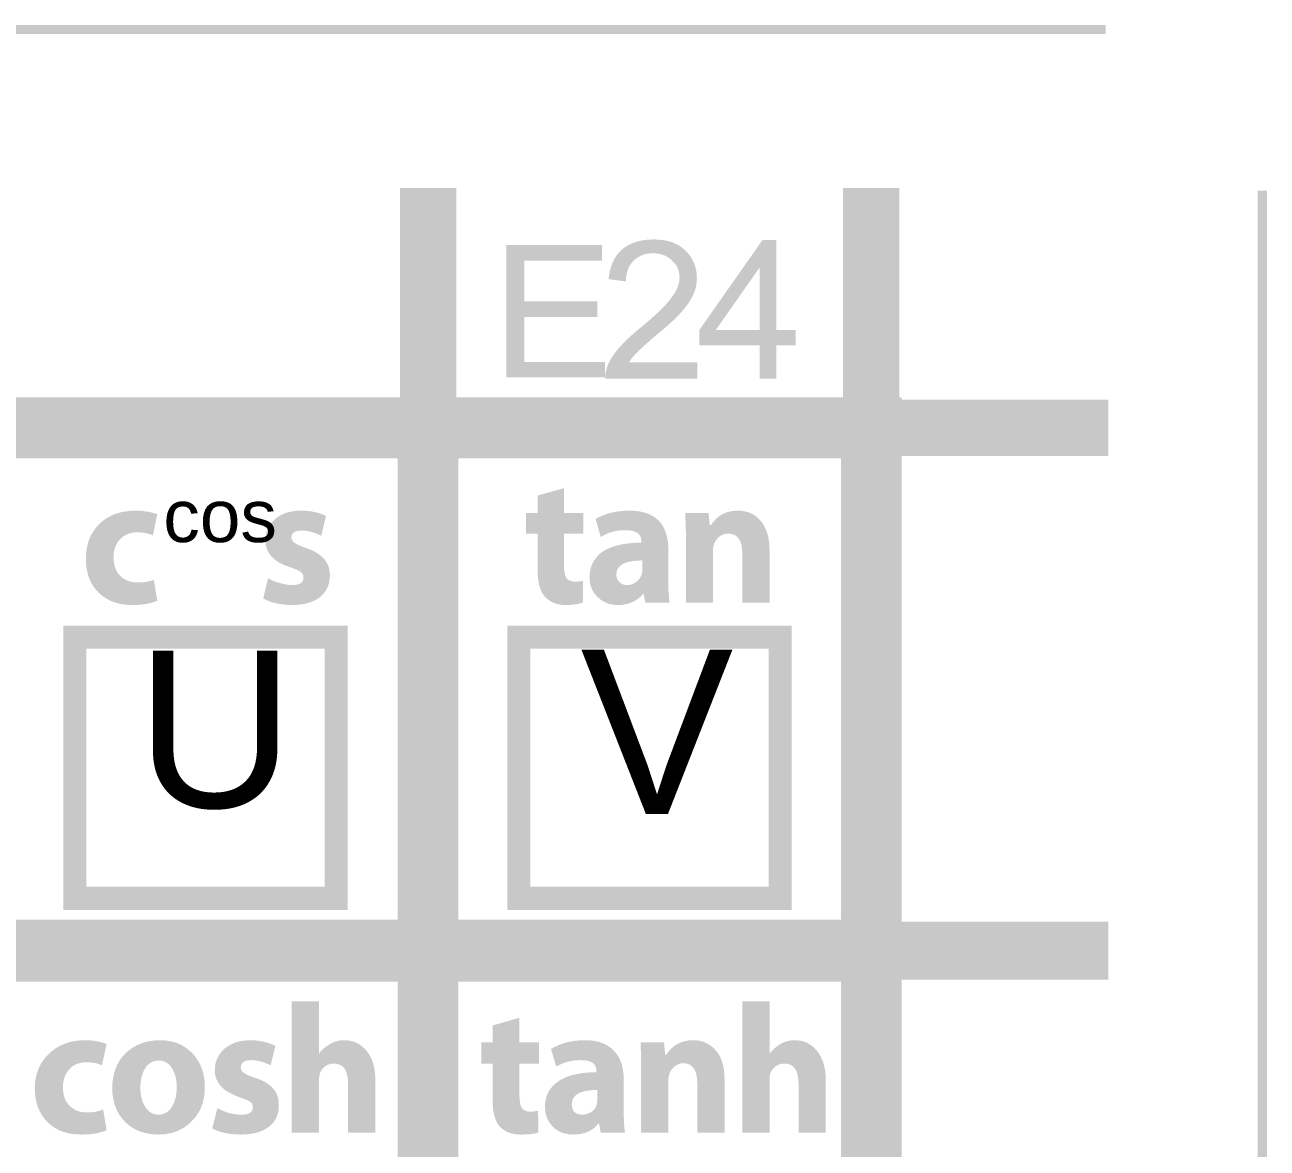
# Model space of a CAD drawing. Header units: millimetres. Extents: x 50 to 239, y 17 to 185.
# Drawn here: x 91.69 to 139.2, y 132.17 to 175.13 of the extents above; entities that cross this region are included whole.
import ezdxf

# ---------------------------------------------------------------- set-up
doc = ezdxf.new("R2010")
doc.units = ezdxf.units.MM
doc.header["$MEASUREMENT"] = 0
doc.layers.get('0').update_dxf_attribs({"linetype": 'CONTINUOUS'})
doc.styles.add('Arial1', font='arial.ttf', dxfattribs={"height": 6})

msp = doc.modelspace()

# ---------------------------------------------------------------- hatches: boundary and pattern name
at = {"true_color": 0x000007}
for points in [[(91.127, 175.131), (91.127, 174.784), (93.592, 174.784), (93.592, 175.131)], [(93.592, 175.131), (93.592, 174.784), (103.587, 174.784), (103.587, 175.131)], [(103.587, 175.131), (103.587, 174.784), (106.135, 174.784), (106.135, 175.131)], [(106.135, 175.131), (106.135, 174.784), (108.088, 174.784), (108.088, 175.131)], [(108.088, 175.131), (108.088, 174.784), (110.587, 174.784), (110.587, 175.131)], [(110.587, 175.131), (110.587, 174.784), (120.565, 174.784), (120.565, 175.131)], [(120.565, 175.131), (120.565, 174.784), (123.08, 174.784), (123.08, 175.131)], [(123.08, 175.131), (123.08, 174.784), (125.033, 174.784), (125.033, 175.131)], [(125.033, 175.131), (125.033, 174.784), (133.025, 174.784), (133.025, 175.131)], [(106.036, 168.893), (106.036, 160.884), (106.218, 160.884), (106.218, 168.893)], [(106.036, 168.893), (106.036, 168.711), (108.187, 168.711), (108.187, 168.893)], [(108.005, 168.893), (108.005, 160.884), (108.187, 160.884), (108.187, 168.893)], [(122.981, 168.893), (122.981, 160.884), (123.163, 160.884), (123.163, 168.893)], [(122.981, 168.893), (122.981, 168.711), (125.132, 168.711), (125.132, 168.893)], [(124.95, 168.893), (124.95, 160.537), (125.132, 160.537), (125.132, 168.893)], [(138.833, 168.794), (138.833, 160.719), (139.197, 160.719), (139.197, 168.794)], [(91.044, 160.884), (91.044, 160.537), (93.592, 160.537), (93.592, 160.884)], [(93.592, 160.884), (93.592, 160.537), (103.587, 160.537), (103.587, 160.884)], [(103.587, 160.884), (103.587, 160.537), (106.218, 160.537), (106.218, 160.884)], [(106.036, 160.884), (106.036, 160.537), (108.187, 160.537), (108.187, 160.884)], [(108.005, 160.884), (108.005, 160.537), (110.587, 160.537), (110.587, 160.884)], [(110.587, 160.884), (110.587, 160.537), (120.565, 160.537), (120.565, 160.884)], [(120.565, 160.884), (120.565, 160.537), (123.163, 160.537), (123.163, 160.884)], [(122.981, 160.884), (122.981, 160.537), (125.215, 160.537), (125.215, 160.884)], [(124.867, 160.884), (124.867, 158.551), (125.215, 158.551), (125.215, 160.884)], [(124.867, 160.801), (124.867, 160.619), (133.124, 160.619), (133.124, 160.801)], [(132.942, 160.801), (132.942, 158.634), (133.124, 158.634), (133.124, 160.801)], [(138.833, 160.719), (138.833, 158.716), (139.197, 158.716), (139.197, 160.719)], [(90.945, 158.898), (90.945, 158.551), (93.592, 158.551), (93.592, 158.898)], [(93.592, 158.898), (93.592, 158.551), (103.587, 158.551), (103.587, 158.898)], [(103.587, 158.898), (103.587, 158.551), (106.301, 158.551), (106.301, 158.898)], [(105.953, 158.898), (105.953, 158.551), (108.27, 158.551), (108.27, 158.898)], [(107.923, 158.898), (107.923, 158.551), (110.587, 158.551), (110.587, 158.898)], [(110.587, 158.898), (110.587, 158.551), (120.565, 158.551), (120.565, 158.898)], [(120.565, 158.898), (120.565, 158.551), (123.245, 158.551), (123.245, 158.898)], [(122.898, 158.898), (122.898, 158.551), (124.867, 158.551), (124.867, 158.898)], [(124.867, 158.898), (124.867, 151.717), (125.215, 151.717), (125.215, 158.898)], [(125.215, 158.816), (125.215, 158.634), (133.124, 158.634), (133.124, 158.816)], [(138.833, 158.716), (138.833, 151.717), (139.197, 151.717), (139.197, 158.716)], [(105.953, 158.551), (105.953, 151.717), (106.301, 151.717), (106.301, 158.551)], [(107.923, 158.551), (107.923, 151.717), (108.27, 151.717), (108.27, 158.551)], [(122.898, 158.551), (122.898, 151.717), (123.245, 151.717), (123.245, 158.551)], [(93.162, 152.147), (93.162, 141.275), (94.039, 141.275), (94.039, 152.147)], [(93.162, 152.147), (93.162, 151.27), (104.034, 151.27), (104.034, 152.147)], [(103.157, 152.147), (103.157, 141.275), (104.034, 141.275), (104.034, 152.147)], [(110.14, 152.147), (110.14, 141.275), (111.017, 141.275), (111.017, 152.147)], [(110.14, 152.147), (110.14, 151.27), (121.012, 151.27), (121.012, 152.147)], [(120.135, 152.147), (120.135, 141.275), (121.012, 141.275), (121.012, 152.147)], [(105.953, 151.717), (105.953, 141.722), (106.301, 141.722), (106.301, 151.717)], [(107.923, 151.717), (107.923, 141.722), (108.27, 141.722), (108.27, 151.717)], [(122.898, 151.717), (122.898, 141.722), (123.245, 141.722), (123.245, 151.717)], [(124.867, 151.717), (124.867, 141.722), (125.215, 141.722), (125.215, 151.717)], [(138.833, 151.717), (138.833, 141.722), (139.197, 141.722), (139.197, 151.717)], [(93.162, 142.169), (93.162, 141.275), (104.034, 141.275), (104.034, 142.169)], [(110.14, 142.169), (110.14, 141.275), (121.012, 141.275), (121.012, 142.169)], [(105.953, 141.722), (105.953, 140.911), (106.301, 140.911), (106.301, 141.722)], [(107.923, 141.722), (107.923, 140.911), (108.27, 140.911), (108.27, 141.722)], [(122.898, 141.722), (122.898, 140.911), (123.245, 140.911), (123.245, 141.722)], [(124.867, 141.722), (124.867, 140.564), (125.215, 140.564), (125.215, 141.722)], [(138.833, 141.722), (138.833, 140.729), (139.197, 140.729), (139.197, 141.722)], [(90.945, 140.911), (90.945, 140.564), (93.592, 140.564), (93.592, 140.911)], [(93.592, 140.911), (93.592, 140.564), (103.587, 140.564), (103.587, 140.911)], [(103.587, 140.911), (103.587, 140.564), (106.301, 140.564), (106.301, 140.911)], [(105.953, 140.911), (105.953, 140.564), (108.27, 140.564), (108.27, 140.911)], [(107.923, 140.911), (107.923, 140.564), (110.587, 140.564), (110.587, 140.911)], [(110.587, 140.911), (110.587, 140.564), (120.565, 140.564), (120.565, 140.911)], [(120.565, 140.911), (120.565, 140.564), (123.245, 140.564), (123.245, 140.911)], [(122.898, 140.911), (122.898, 140.564), (124.867, 140.564), (124.867, 140.911)], [(124.867, 140.911), (124.867, 138.528), (125.215, 138.528), (125.215, 140.911)], [(125.215, 140.829), (125.215, 140.647), (133.124, 140.647), (133.124, 140.829)], [(132.942, 140.829), (132.942, 138.611), (133.124, 138.611), (133.124, 140.829)], [(138.833, 140.729), (138.833, 138.71), (139.197, 138.71), (139.197, 140.729)], [(90.945, 138.876), (90.945, 138.528), (93.592, 138.528), (93.592, 138.876)], [(93.592, 138.876), (93.592, 138.528), (103.587, 138.528), (103.587, 138.876)], [(103.587, 138.876), (103.587, 138.528), (106.301, 138.528), (106.301, 138.876)], [(105.953, 138.876), (105.953, 138.528), (108.27, 138.528), (108.27, 138.876)], [(107.923, 138.876), (107.923, 138.528), (110.587, 138.528), (110.587, 138.876)], [(110.587, 138.876), (110.587, 138.528), (120.565, 138.528), (120.565, 138.876)], [(120.565, 138.876), (120.565, 138.528), (123.245, 138.528), (123.245, 138.876)], [(122.898, 138.876), (122.898, 138.528), (124.867, 138.528), (124.867, 138.876)], [(124.867, 138.876), (124.867, 131.198), (125.215, 131.198), (125.215, 138.876)], [(125.215, 138.793), (125.215, 138.611), (133.124, 138.611), (133.124, 138.793)], [(105.953, 138.528), (105.953, 131.198), (106.301, 131.198), (106.301, 138.528)], [(107.923, 138.528), (107.923, 131.198), (108.27, 131.198), (108.27, 138.528)], [(122.898, 138.528), (122.898, 131.198), (123.245, 131.198), (123.245, 138.528)], [(138.833, 138.71), (138.833, 131.198), (139.197, 131.198), (139.197, 138.71)]]:
    msp.add_hatch(color=0, dxfattribs=at).paths.add_polyline_path(points)
at = {"true_color": 0xededed}
for points in [[(106.135, 168.794), (106.135, 160.719), (108.105, 160.719), (108.105, 168.794)], [(123.08, 168.794), (123.08, 160.719), (125.049, 160.719), (125.049, 168.794)], [(125.049, 160.719), (125.049, 158.7), (133.042, 158.7), (133.042, 160.719)], [(125.049, 140.729), (125.049, 138.694), (133.042, 138.694), (133.042, 140.729)]]:
    msp.add_hatch(color=0, dxfattribs=at).paths.add_polyline_path(points)
at = {"true_color": 0x000003}
h = msp.add_hatch(color=0, dxfattribs=at)
edge = h.paths.add_edge_path()
edge.add_line((117.404, 162.224), (117.404, 161.596))
edge.add_line((117.404, 161.596), (113.88, 161.596))
edge.add_spline(control_points=[(113.88, 161.596), (113.88, 161.761), (113.913, 161.91), (113.962, 162.059), (113.962, 162.059), (114.045, 162.291), (114.194, 162.522), (114.393, 162.754), (114.393, 162.754), (114.591, 162.986), (114.872, 163.25), (115.253, 163.565), (115.253, 163.565), (115.816, 164.028), (116.213, 164.409), (116.411, 164.69), (116.411, 164.69), (116.626, 164.955), (116.726, 165.219), (116.726, 165.468), (116.726, 165.468), (116.726, 165.732), (116.626, 165.948), (116.444, 166.113), (116.444, 166.113), (116.262, 166.295), (116.014, 166.394), (115.716, 166.394), (115.716, 166.394), (115.402, 166.394), (115.154, 166.295), (114.972, 166.113), (114.972, 166.113), (114.773, 165.914), (114.674, 165.666), (114.674, 165.319)], knot_values=[0, 0, 0, 0, 0.027778, 0.027778, 0.027778, 0.027778, 0.055556, 0.055556, 0.055556, 0.055556, 0.083333, 0.083333, 0.083333, 0.083333, 0.111111, 0.111111, 0.111111, 0.111111, 0.138889, 0.138889, 0.138889, 0.138889, 0.166667, 0.166667, 0.166667, 0.166667, 0.194444, 0.194444, 0.194444, 0.194444, 0.222222, 0.222222, 0.222222, 0.222222, 1, 1, 1, 1], degree=3, periodic=0)
edge.add_line((114.674, 165.319), (114.012, 165.402))
edge.add_spline(control_points=[(114.012, 165.402), (114.062, 165.898), (114.227, 166.279), (114.525, 166.543), (114.525, 166.543), (114.823, 166.791), (115.237, 166.924), (115.733, 166.924), (115.733, 166.924), (116.246, 166.924), (116.643, 166.791), (116.941, 166.51), (116.941, 166.51), (117.239, 166.229), (117.388, 165.865), (117.388, 165.451), (117.388, 165.451), (117.388, 165.236), (117.355, 165.037), (117.255, 164.822), (117.255, 164.822), (117.173, 164.624), (117.024, 164.409), (116.825, 164.177), (116.825, 164.177), (116.626, 163.945), (116.296, 163.631), (115.816, 163.25), (115.816, 163.25), (115.435, 162.919), (115.187, 162.688), (115.071, 162.572), (115.071, 162.572), (114.955, 162.456), (114.872, 162.34), (114.79, 162.224)], knot_values=[0, 0, 0, 0, 0.027778, 0.027778, 0.027778, 0.027778, 0.055556, 0.055556, 0.055556, 0.055556, 0.083333, 0.083333, 0.083333, 0.083333, 0.111111, 0.111111, 0.111111, 0.111111, 0.138889, 0.138889, 0.138889, 0.138889, 0.166667, 0.166667, 0.166667, 0.166667, 0.194444, 0.194444, 0.194444, 0.194444, 0.222222, 0.222222, 0.222222, 0.222222, 1, 1, 1, 1], degree=3, periodic=0)
edge.add_line((114.79, 162.224), (117.404, 162.224))
h = msp.add_hatch(color=0, dxfattribs=at)
h.paths.add_polyline_path([(119.787, 161.596), (119.787, 162.87), (117.487, 162.87), (117.487, 163.465), (119.903, 166.907), (120.432, 166.907), (120.432, 163.465), (121.161, 163.465), (121.161, 162.87), (120.432, 162.87), (120.432, 161.596)])
h.paths.add_polyline_path([(119.787, 163.465), (119.787, 165.848), (118.116, 163.465)])
msp.add_hatch(color=0, dxfattribs=at).paths.add_polyline_path([(110.107, 161.645), (110.107, 166.709), (113.764, 166.709), (113.764, 166.113), (110.785, 166.113), (110.785, 164.558), (113.582, 164.558), (113.582, 163.962), (110.785, 163.962), (110.785, 162.241), (113.88, 162.241), (113.88, 161.645)])
at = {"true_color": 0xdddddd}
for points in [[(91.127, 160.719), (91.127, 158.7), (106.135, 158.7), (106.135, 160.719)], [(106.135, 160.719), (106.135, 158.716), (108.088, 158.716), (108.088, 160.719)], [(108.088, 160.719), (108.088, 158.7), (123.08, 158.7), (123.08, 160.719)], [(123.08, 160.719), (123.08, 158.716), (125.049, 158.716), (125.049, 160.719)], [(106.135, 158.716), (106.135, 151.717), (108.105, 151.717), (108.105, 158.716)], [(123.08, 158.716), (123.08, 151.717), (125.049, 151.717), (125.049, 158.716)], [(106.135, 151.717), (106.135, 141.722), (108.105, 141.722), (108.105, 151.717)], [(123.08, 151.717), (123.08, 141.722), (125.049, 141.722), (125.049, 151.717)], [(106.135, 141.722), (106.135, 140.729), (108.105, 140.729), (108.105, 141.722)], [(123.08, 141.722), (123.08, 140.729), (125.049, 140.729), (125.049, 141.722)], [(91.127, 140.729), (91.127, 138.694), (106.135, 138.694), (106.135, 140.729)], [(106.135, 140.729), (106.135, 138.71), (108.088, 138.71), (108.088, 140.729)], [(108.088, 140.729), (108.088, 138.694), (123.08, 138.694), (123.08, 140.729)], [(123.08, 140.729), (123.08, 138.71), (125.049, 138.71), (125.049, 140.729)], [(106.135, 138.71), (106.135, 131.198), (108.105, 131.198), (108.105, 138.71)], [(123.08, 138.71), (123.08, 131.198), (125.049, 131.198), (125.049, 138.71)]]:
    msp.add_hatch(color=0, dxfattribs=at).paths.add_polyline_path(points)
at = {"true_color": 0xff7b52}
h = msp.add_hatch(color=0, dxfattribs=at)
edge = h.paths.add_edge_path()
edge.add_line((111.298, 157.128), (112.308, 157.409))
edge.add_line((112.308, 157.409), (112.308, 156.466))
edge.add_line((112.308, 156.466), (113.052, 156.466))
edge.add_line((113.052, 156.466), (113.052, 155.672))
edge.add_line((113.052, 155.672), (112.308, 155.672))
edge.add_line((112.308, 155.672), (112.308, 154.447))
edge.add_spline(control_points=[(112.308, 154.447), (112.308, 154.232), (112.341, 154.066), (112.407, 153.967), (112.407, 153.967), (112.473, 153.884), (112.572, 153.835), (112.721, 153.835), (112.721, 153.835), (112.854, 153.835), (112.953, 153.851), (113.036, 153.868)], knot_values=[0, 0, 0, 0, 0.083333, 0.083333, 0.083333, 0.083333, 0.166667, 0.166667, 0.166667, 0.166667, 1, 1, 1, 1], degree=3, periodic=0)
edge.add_line((113.036, 153.868), (113.036, 153.041))
edge.add_spline(control_points=[(113.036, 153.041), (112.87, 152.974), (112.655, 152.941), (112.357, 152.941), (112.357, 152.941), (112.043, 152.941), (111.795, 153.041), (111.596, 153.239), (111.596, 153.239), (111.397, 153.438), (111.298, 153.785), (111.298, 154.282)], knot_values=[0, 0, 0, 0, 0.083333, 0.083333, 0.083333, 0.083333, 0.166667, 0.166667, 0.166667, 0.166667, 1, 1, 1, 1], degree=3, periodic=0)
edge.add_line((111.298, 154.282), (111.298, 155.672))
edge.add_line((111.298, 155.672), (110.851, 155.672))
edge.add_line((110.851, 155.672), (110.851, 156.466))
edge.add_line((110.851, 156.466), (111.298, 156.466))
edge.add_line((111.298, 156.466), (111.298, 157.128))
h = msp.add_hatch(color=0, dxfattribs=at)
edge = h.paths.add_edge_path()
edge.add_line((96.621, 153.901), (96.753, 153.107))
edge.add_spline(control_points=[(96.753, 153.107), (96.505, 152.991), (96.174, 152.941), (95.793, 152.941), (95.793, 152.941), (95.247, 152.941), (94.817, 153.107), (94.503, 153.421), (94.503, 153.421), (94.172, 153.752), (94.023, 154.182), (94.023, 154.712), (94.023, 154.712), (94.023, 155.258), (94.188, 155.688), (94.536, 156.036), (94.536, 156.036), (94.883, 156.383), (95.346, 156.549), (95.942, 156.549), (95.942, 156.549), (96.24, 156.549), (96.505, 156.499), (96.753, 156.416)], knot_values=[0, 0, 0, 0, 0.041667, 0.041667, 0.041667, 0.041667, 0.083333, 0.083333, 0.083333, 0.083333, 0.125, 0.125, 0.125, 0.125, 0.166667, 0.166667, 0.166667, 0.166667, 0.208333, 0.208333, 0.208333, 0.208333, 1, 1, 1, 1], degree=3, periodic=0)
edge.add_line((96.753, 156.416), (96.588, 155.605))
edge.add_spline(control_points=[(96.588, 155.605), (96.422, 155.672), (96.223, 155.721), (95.992, 155.721), (95.992, 155.721), (95.711, 155.721), (95.495, 155.622), (95.33, 155.456), (95.33, 155.456), (95.164, 155.274), (95.082, 155.043), (95.082, 154.761), (95.082, 154.761), (95.082, 154.464), (95.164, 154.232), (95.346, 154.05), (95.346, 154.05), (95.512, 153.884), (95.744, 153.802), (96.008, 153.802), (96.008, 153.802), (96.223, 153.802), (96.439, 153.835), (96.621, 153.901)], knot_values=[0, 0, 0, 0, 0.041667, 0.041667, 0.041667, 0.041667, 0.083333, 0.083333, 0.083333, 0.083333, 0.125, 0.125, 0.125, 0.125, 0.166667, 0.166667, 0.166667, 0.166667, 0.208333, 0.208333, 0.208333, 0.208333, 1, 1, 1, 1], degree=3, periodic=0)
h = msp.add_hatch(color=0, dxfattribs=at)
edge = h.paths.add_edge_path()
edge.add_line((100.807, 153.189), (100.989, 153.967))
edge.add_spline(control_points=[(100.989, 153.967), (101.105, 153.884), (101.254, 153.835), (101.436, 153.785), (101.436, 153.785), (101.601, 153.736), (101.767, 153.702), (101.899, 153.702), (101.899, 153.702), (102.197, 153.702), (102.346, 153.802), (102.346, 153.984), (102.346, 153.984), (102.346, 154.083), (102.313, 154.149), (102.247, 154.199), (102.247, 154.199), (102.164, 154.265), (102.032, 154.315), (101.85, 154.381), (101.85, 154.381), (101.204, 154.579), (100.89, 154.927), (100.89, 155.407), (100.89, 155.407), (100.89, 155.738), (101.006, 156.019), (101.27, 156.234), (101.27, 156.234), (101.519, 156.449), (101.85, 156.549), (102.263, 156.549), (102.263, 156.549), (102.611, 156.549), (102.925, 156.482), (103.207, 156.35)], knot_values=[0, 0, 0, 0, 0.027778, 0.027778, 0.027778, 0.027778, 0.055556, 0.055556, 0.055556, 0.055556, 0.083333, 0.083333, 0.083333, 0.083333, 0.111111, 0.111111, 0.111111, 0.111111, 0.138889, 0.138889, 0.138889, 0.138889, 0.166667, 0.166667, 0.166667, 0.166667, 0.194444, 0.194444, 0.194444, 0.194444, 0.222222, 0.222222, 0.222222, 0.222222, 1, 1, 1, 1], degree=3, periodic=0)
edge.add_line((103.207, 156.35), (103.024, 155.589))
edge.add_spline(control_points=[(103.024, 155.589), (102.76, 155.721), (102.528, 155.787), (102.296, 155.787), (102.296, 155.787), (102.015, 155.787), (101.883, 155.705), (101.883, 155.523), (101.883, 155.523), (101.883, 155.44), (101.932, 155.374), (102.015, 155.308), (102.015, 155.308), (102.098, 155.258), (102.23, 155.192), (102.429, 155.126), (102.429, 155.126), (102.743, 155.026), (102.975, 154.877), (103.124, 154.712), (103.124, 154.712), (103.273, 154.546), (103.355, 154.331), (103.355, 154.066), (103.355, 154.066), (103.355, 153.719), (103.223, 153.454), (102.975, 153.239), (102.975, 153.239), (102.71, 153.041), (102.363, 152.941), (101.899, 152.941), (101.899, 152.941), (101.486, 152.941), (101.105, 153.024), (100.807, 153.189)], knot_values=[0, 0, 0, 0, 0.027778, 0.027778, 0.027778, 0.027778, 0.055556, 0.055556, 0.055556, 0.055556, 0.083333, 0.083333, 0.083333, 0.083333, 0.111111, 0.111111, 0.111111, 0.111111, 0.138889, 0.138889, 0.138889, 0.138889, 0.166667, 0.166667, 0.166667, 0.166667, 0.194444, 0.194444, 0.194444, 0.194444, 0.222222, 0.222222, 0.222222, 0.222222, 1, 1, 1, 1], degree=3, periodic=0)
h = msp.add_hatch(color=0, dxfattribs=at)
edge = h.paths.add_edge_path()
edge.add_line((116.296, 155.059), (116.296, 153.868))
edge.add_spline(control_points=[(116.296, 153.868), (116.296, 153.504), (116.312, 153.239), (116.345, 153.024)], knot_values=[0, 0, 0, 0, 1, 1, 1, 1], degree=3, periodic=0)
edge.add_line((116.345, 153.024), (115.419, 153.024))
edge.add_line((115.419, 153.024), (115.352, 153.371))
edge.add_line((115.352, 153.371), (115.336, 153.371))
edge.add_spline(control_points=[(115.336, 153.371), (115.104, 153.09), (114.79, 152.941), (114.376, 152.941), (114.376, 152.941), (114.045, 152.941), (113.797, 153.041), (113.582, 153.256), (113.582, 153.256), (113.383, 153.454), (113.284, 153.702), (113.284, 154), (113.284, 154), (113.284, 154.431), (113.466, 154.761), (113.797, 154.993), (113.797, 154.993), (114.144, 155.208), (114.624, 155.324), (115.27, 155.324)], knot_values=[0, 0, 0, 0, 0.05, 0.05, 0.05, 0.05, 0.1, 0.1, 0.1, 0.1, 0.15, 0.15, 0.15, 0.15, 0.2, 0.2, 0.2, 0.2, 1, 1, 1, 1], degree=3, periodic=0)
edge.add_line((115.27, 155.324), (115.27, 155.374))
edge.add_spline(control_points=[(115.27, 155.374), (115.27, 155.655), (115.054, 155.804), (114.657, 155.804), (114.657, 155.804), (114.31, 155.804), (113.995, 155.721), (113.714, 155.539)], knot_values=[0, 0, 0, 0, 0.125, 0.125, 0.125, 0.125, 1, 1, 1, 1], degree=3, periodic=0)
edge.add_line((113.714, 155.539), (113.516, 156.234))
edge.add_spline(control_points=[(113.516, 156.234), (113.88, 156.449), (114.326, 156.549), (114.823, 156.549), (114.823, 156.549), (115.319, 156.549), (115.683, 156.416), (115.932, 156.168), (115.932, 156.168), (116.18, 155.903), (116.296, 155.539), (116.296, 155.059)], knot_values=[0, 0, 0, 0, 0.083333, 0.083333, 0.083333, 0.083333, 0.166667, 0.166667, 0.166667, 0.166667, 1, 1, 1, 1], degree=3, periodic=0)
edge = h.paths.add_edge_path()
edge.add_line((115.303, 154.298), (115.303, 154.646))
edge.add_spline(control_points=[(115.303, 154.646), (114.641, 154.646), (114.31, 154.464), (114.31, 154.116), (114.31, 154.116), (114.31, 153.984), (114.343, 153.884), (114.426, 153.818), (114.426, 153.818), (114.492, 153.736), (114.608, 153.702), (114.724, 153.702), (114.724, 153.702), (114.872, 153.702), (115.005, 153.752), (115.121, 153.868), (115.121, 153.868), (115.237, 153.967), (115.303, 154.116), (115.303, 154.298)], knot_values=[0, 0, 0, 0, 0.05, 0.05, 0.05, 0.05, 0.1, 0.1, 0.1, 0.1, 0.15, 0.15, 0.15, 0.15, 0.2, 0.2, 0.2, 0.2, 1, 1, 1, 1], degree=3, periodic=0)
h = msp.add_hatch(color=0, dxfattribs=at)
edge = h.paths.add_edge_path()
edge.add_line((116.974, 153.024), (116.974, 155.357))
edge.add_spline(control_points=[(116.974, 155.357), (116.974, 155.705), (116.957, 156.069), (116.941, 156.466)], knot_values=[0, 0, 0, 0, 1, 1, 1, 1], degree=3, periodic=0)
edge.add_line((116.941, 156.466), (117.834, 156.466))
edge.add_line((117.834, 156.466), (117.884, 155.986))
edge.add_line((117.884, 155.986), (117.917, 155.986))
edge.add_spline(control_points=[(117.917, 155.986), (118.165, 156.367), (118.496, 156.549), (118.96, 156.549), (118.96, 156.549), (119.324, 156.549), (119.622, 156.416), (119.837, 156.151), (119.837, 156.151), (120.052, 155.887), (120.168, 155.523), (120.168, 155.043)], knot_values=[0, 0, 0, 0, 0.083333, 0.083333, 0.083333, 0.083333, 0.166667, 0.166667, 0.166667, 0.166667, 1, 1, 1, 1], degree=3, periodic=0)
edge.add_line((120.168, 155.043), (120.168, 153.024))
edge.add_line((120.168, 153.024), (119.125, 153.024))
edge.add_line((119.125, 153.024), (119.125, 154.91))
edge.add_spline(control_points=[(119.125, 154.91), (119.125, 155.423), (118.943, 155.672), (118.579, 155.672), (118.579, 155.672), (118.43, 155.672), (118.298, 155.622), (118.182, 155.49), (118.182, 155.49), (118.066, 155.374), (118, 155.208), (118, 154.993)], knot_values=[0, 0, 0, 0, 0.083333, 0.083333, 0.083333, 0.083333, 0.166667, 0.166667, 0.166667, 0.166667, 1, 1, 1, 1], degree=3, periodic=0)
edge.add_line((118, 154.993), (118, 153.024))
edge.add_line((118, 153.024), (116.974, 153.024))
h = msp.add_hatch(color=0, dxfattribs=at)
edge = h.paths.add_edge_path()
edge.add_line((101.899, 132.753), (101.899, 137.784))
edge.add_line((101.899, 137.784), (102.942, 137.784))
edge.add_line((102.942, 137.784), (102.942, 135.782))
edge.add_spline(control_points=[(102.942, 135.782), (103.041, 135.93), (103.19, 136.046), (103.355, 136.146), (103.355, 136.146), (103.521, 136.245), (103.703, 136.295), (103.902, 136.295), (103.902, 136.295), (104.266, 136.295), (104.547, 136.146), (104.762, 135.881), (104.762, 135.881), (104.977, 135.616), (105.093, 135.252), (105.093, 134.756)], knot_values=[0, 0, 0, 0, 0.0625, 0.0625, 0.0625, 0.0625, 0.125, 0.125, 0.125, 0.125, 0.1875, 0.1875, 0.1875, 0.1875, 1, 1, 1, 1], degree=3, periodic=0)
edge.add_line((105.093, 134.756), (105.093, 132.753))
edge.add_line((105.093, 132.753), (104.05, 132.753))
edge.add_line((104.05, 132.753), (104.05, 134.623))
edge.add_spline(control_points=[(104.05, 134.623), (104.05, 135.153), (103.868, 135.401), (103.504, 135.401), (103.504, 135.401), (103.339, 135.401), (103.207, 135.351), (103.107, 135.235), (103.107, 135.235), (102.991, 135.136), (102.942, 134.987), (102.942, 134.789)], knot_values=[0, 0, 0, 0, 0.083333, 0.083333, 0.083333, 0.083333, 0.166667, 0.166667, 0.166667, 0.166667, 1, 1, 1, 1], degree=3, periodic=0)
edge.add_line((102.942, 134.789), (102.942, 132.753))
edge.add_line((102.942, 132.753), (101.899, 132.753))
h = msp.add_hatch(color=0, dxfattribs=at)
edge = h.paths.add_edge_path()
edge.add_line((119.125, 132.753), (119.125, 137.784))
edge.add_line((119.125, 137.784), (120.168, 137.784))
edge.add_line((120.168, 137.784), (120.168, 135.782))
edge.add_spline(control_points=[(120.168, 135.782), (120.283, 135.93), (120.416, 136.046), (120.581, 136.146), (120.581, 136.146), (120.747, 136.245), (120.929, 136.295), (121.127, 136.295), (121.127, 136.295), (121.491, 136.295), (121.773, 136.146), (121.988, 135.881), (121.988, 135.881), (122.203, 135.616), (122.319, 135.252), (122.319, 134.756)], knot_values=[0, 0, 0, 0, 0.0625, 0.0625, 0.0625, 0.0625, 0.125, 0.125, 0.125, 0.125, 0.1875, 0.1875, 0.1875, 0.1875, 1, 1, 1, 1], degree=3, periodic=0)
edge.add_line((122.319, 134.756), (122.319, 132.753))
edge.add_line((122.319, 132.753), (121.276, 132.753))
edge.add_line((121.276, 132.753), (121.276, 134.623))
edge.add_spline(control_points=[(121.276, 134.623), (121.276, 135.153), (121.094, 135.401), (120.73, 135.401), (120.73, 135.401), (120.565, 135.401), (120.449, 135.351), (120.333, 135.235), (120.333, 135.235), (120.217, 135.136), (120.168, 134.987), (120.168, 134.789)], knot_values=[0, 0, 0, 0, 0.083333, 0.083333, 0.083333, 0.083333, 0.166667, 0.166667, 0.166667, 0.166667, 1, 1, 1, 1], degree=3, periodic=0)
edge.add_line((120.168, 134.789), (120.168, 132.753))
edge.add_line((120.168, 132.753), (119.125, 132.753))
h = msp.add_hatch(color=0, dxfattribs=at)
edge = h.paths.add_edge_path()
edge.add_line((109.577, 136.857), (110.603, 137.155))
edge.add_line((110.603, 137.155), (110.603, 136.212))
edge.add_line((110.603, 136.212), (111.348, 136.212))
edge.add_line((111.348, 136.212), (111.348, 135.401))
edge.add_line((111.348, 135.401), (110.603, 135.401))
edge.add_line((110.603, 135.401), (110.603, 134.193))
edge.add_spline(control_points=[(110.603, 134.193), (110.603, 133.961), (110.636, 133.796), (110.686, 133.713), (110.686, 133.713), (110.752, 133.614), (110.868, 133.564), (111, 133.564), (111, 133.564), (111.133, 133.564), (111.249, 133.581), (111.315, 133.597)], knot_values=[0, 0, 0, 0, 0.083333, 0.083333, 0.083333, 0.083333, 0.166667, 0.166667, 0.166667, 0.166667, 1, 1, 1, 1], degree=3, periodic=0)
edge.add_line((111.315, 133.597), (111.331, 132.77))
edge.add_spline(control_points=[(111.331, 132.77), (111.166, 132.704), (110.934, 132.687), (110.653, 132.687), (110.653, 132.687), (110.338, 132.687), (110.074, 132.77), (109.875, 132.968), (109.875, 132.968), (109.677, 133.167), (109.577, 133.515), (109.577, 134.011)], knot_values=[0, 0, 0, 0, 0.083333, 0.083333, 0.083333, 0.083333, 0.166667, 0.166667, 0.166667, 0.166667, 1, 1, 1, 1], degree=3, periodic=0)
edge.add_line((109.577, 134.011), (109.577, 135.401))
edge.add_line((109.577, 135.401), (109.147, 135.401))
edge.add_line((109.147, 135.401), (109.147, 136.212))
edge.add_line((109.147, 136.212), (109.577, 136.212))
edge.add_line((109.577, 136.212), (109.577, 136.857))
h = msp.add_hatch(color=0, dxfattribs=at)
edge = h.paths.add_edge_path()
edge.add_line((94.685, 133.647), (94.817, 132.853))
edge.add_spline(control_points=[(94.817, 132.853), (94.552, 132.737), (94.238, 132.687), (93.857, 132.687), (93.857, 132.687), (93.311, 132.687), (92.881, 132.836), (92.55, 133.167), (92.55, 133.167), (92.236, 133.481), (92.07, 133.912), (92.07, 134.458), (92.07, 134.458), (92.07, 134.987), (92.252, 135.434), (92.6, 135.765), (92.6, 135.765), (92.947, 136.112), (93.41, 136.295), (94.006, 136.295), (94.006, 136.295), (94.304, 136.295), (94.569, 136.245), (94.817, 136.146)], knot_values=[0, 0, 0, 0, 0.041667, 0.041667, 0.041667, 0.041667, 0.083333, 0.083333, 0.083333, 0.083333, 0.125, 0.125, 0.125, 0.125, 0.166667, 0.166667, 0.166667, 0.166667, 0.208333, 0.208333, 0.208333, 0.208333, 1, 1, 1, 1], degree=3, periodic=0)
edge.add_line((94.817, 136.146), (94.635, 135.335))
edge.add_spline(control_points=[(94.635, 135.335), (94.469, 135.418), (94.271, 135.451), (94.039, 135.451), (94.039, 135.451), (93.774, 135.451), (93.559, 135.368), (93.394, 135.186), (93.394, 135.186), (93.228, 135.004), (93.146, 134.772), (93.146, 134.491), (93.146, 134.491), (93.146, 134.193), (93.228, 133.961), (93.394, 133.796), (93.394, 133.796), (93.576, 133.614), (93.791, 133.531), (94.072, 133.531), (94.072, 133.531), (94.287, 133.531), (94.486, 133.564), (94.685, 133.647)], knot_values=[0, 0, 0, 0, 0.041667, 0.041667, 0.041667, 0.041667, 0.083333, 0.083333, 0.083333, 0.083333, 0.125, 0.125, 0.125, 0.125, 0.166667, 0.166667, 0.166667, 0.166667, 0.208333, 0.208333, 0.208333, 0.208333, 1, 1, 1, 1], degree=3, periodic=0)
h = msp.add_hatch(color=0, dxfattribs=at)
edge = h.paths.add_edge_path()
edge.add_spline(control_points=[(98.573, 134.524), (98.573, 133.961), (98.408, 133.515), (98.06, 133.184), (98.06, 133.184), (97.729, 132.853), (97.299, 132.687), (96.803, 132.687), (96.803, 132.687), (96.29, 132.687), (95.859, 132.836), (95.528, 133.167), (95.528, 133.167), (95.198, 133.498), (95.032, 133.928), (95.032, 134.458), (95.032, 134.458), (95.032, 135.004), (95.198, 135.451), (95.528, 135.782), (95.528, 135.782), (95.859, 136.112), (96.306, 136.295), (96.852, 136.295), (96.852, 136.295), (97.365, 136.295), (97.779, 136.129), (98.093, 135.798), (98.093, 135.798), (98.408, 135.467), (98.573, 135.037), (98.573, 134.524)], knot_values=[0, 0, 0, 0, 0.03125, 0.03125, 0.03125, 0.03125, 0.0625, 0.0625, 0.0625, 0.0625, 0.09375, 0.09375, 0.09375, 0.09375, 0.125, 0.125, 0.125, 0.125, 0.15625, 0.15625, 0.15625, 0.15625, 0.1875, 0.1875, 0.1875, 0.1875, 0.21875, 0.21875, 0.21875, 0.21875, 1, 1, 1, 1], degree=3, periodic=0)
edge = h.paths.add_edge_path()
edge.add_spline(control_points=[(96.108, 134.474), (96.108, 134.176), (96.174, 133.928), (96.29, 133.746), (96.29, 133.746), (96.422, 133.548), (96.588, 133.448), (96.803, 133.448), (96.803, 133.448), (97.018, 133.448), (97.183, 133.548), (97.299, 133.73), (97.299, 133.73), (97.431, 133.928), (97.498, 134.176), (97.498, 134.491), (97.498, 134.491), (97.498, 134.789), (97.431, 135.037), (97.316, 135.219), (97.316, 135.219), (97.2, 135.418), (97.018, 135.517), (96.803, 135.517), (96.803, 135.517), (96.588, 135.517), (96.422, 135.418), (96.29, 135.219), (96.29, 135.219), (96.174, 135.037), (96.108, 134.789), (96.108, 134.474)], knot_values=[0, 0, 0, 0, 0.03125, 0.03125, 0.03125, 0.03125, 0.0625, 0.0625, 0.0625, 0.0625, 0.09375, 0.09375, 0.09375, 0.09375, 0.125, 0.125, 0.125, 0.125, 0.15625, 0.15625, 0.15625, 0.15625, 0.1875, 0.1875, 0.1875, 0.1875, 0.21875, 0.21875, 0.21875, 0.21875, 1, 1, 1, 1], degree=3, periodic=0)
h = msp.add_hatch(color=0, dxfattribs=at)
edge = h.paths.add_edge_path()
edge.add_line((98.855, 132.919), (99.053, 133.697))
edge.add_spline(control_points=[(99.053, 133.697), (99.169, 133.63), (99.318, 133.564), (99.483, 133.515), (99.483, 133.515), (99.665, 133.465), (99.814, 133.448), (99.963, 133.448), (99.963, 133.448), (100.261, 133.448), (100.41, 133.531), (100.41, 133.73), (100.41, 133.73), (100.41, 133.812), (100.377, 133.895), (100.294, 133.945), (100.294, 133.945), (100.228, 133.994), (100.096, 134.044), (99.914, 134.11), (99.914, 134.11), (99.268, 134.325), (98.954, 134.673), (98.954, 135.136), (98.954, 135.136), (98.954, 135.467), (99.07, 135.748), (99.318, 135.964), (99.318, 135.964), (99.583, 136.179), (99.897, 136.295), (100.311, 136.295), (100.311, 136.295), (100.675, 136.295), (100.989, 136.212), (101.27, 136.079)], knot_values=[0, 0, 0, 0, 0.027778, 0.027778, 0.027778, 0.027778, 0.055556, 0.055556, 0.055556, 0.055556, 0.083333, 0.083333, 0.083333, 0.083333, 0.111111, 0.111111, 0.111111, 0.111111, 0.138889, 0.138889, 0.138889, 0.138889, 0.166667, 0.166667, 0.166667, 0.166667, 0.194444, 0.194444, 0.194444, 0.194444, 0.222222, 0.222222, 0.222222, 0.222222, 1, 1, 1, 1], degree=3, periodic=0)
edge.add_line((101.27, 136.079), (101.088, 135.335))
edge.add_spline(control_points=[(101.088, 135.335), (100.824, 135.467), (100.575, 135.533), (100.344, 135.533), (100.344, 135.533), (100.079, 135.533), (99.947, 135.434), (99.947, 135.252), (99.947, 135.252), (99.947, 135.169), (99.98, 135.103), (100.062, 135.053), (100.062, 135.053), (100.145, 134.987), (100.294, 134.921), (100.493, 134.855), (100.493, 134.855), (100.807, 134.756), (101.039, 134.623), (101.188, 134.441), (101.188, 134.441), (101.337, 134.276), (101.403, 134.061), (101.403, 133.796), (101.403, 133.796), (101.403, 133.465), (101.287, 133.184), (101.022, 132.985), (101.022, 132.985), (100.774, 132.786), (100.41, 132.687), (99.963, 132.687), (99.963, 132.687), (99.533, 132.687), (99.169, 132.753), (98.855, 132.919)], knot_values=[0, 0, 0, 0, 0.027778, 0.027778, 0.027778, 0.027778, 0.055556, 0.055556, 0.055556, 0.055556, 0.083333, 0.083333, 0.083333, 0.083333, 0.111111, 0.111111, 0.111111, 0.111111, 0.138889, 0.138889, 0.138889, 0.138889, 0.166667, 0.166667, 0.166667, 0.166667, 0.194444, 0.194444, 0.194444, 0.194444, 0.222222, 0.222222, 0.222222, 0.222222, 1, 1, 1, 1], degree=3, periodic=0)
h = msp.add_hatch(color=0, dxfattribs=at)
edge = h.paths.add_edge_path()
edge.add_line((114.591, 134.805), (114.591, 133.597))
edge.add_spline(control_points=[(114.591, 133.597), (114.591, 133.25), (114.608, 132.968), (114.641, 132.753)], knot_values=[0, 0, 0, 0, 1, 1, 1, 1], degree=3, periodic=0)
edge.add_line((114.641, 132.753), (113.714, 132.753))
edge.add_line((113.714, 132.753), (113.648, 133.101))
edge.add_line((113.648, 133.101), (113.615, 133.101))
edge.add_spline(control_points=[(113.615, 133.101), (113.4, 132.82), (113.069, 132.687), (112.655, 132.687), (112.655, 132.687), (112.341, 132.687), (112.076, 132.786), (111.877, 132.985), (111.877, 132.985), (111.679, 133.2), (111.58, 133.448), (111.58, 133.746), (111.58, 133.746), (111.58, 134.16), (111.745, 134.491), (112.092, 134.723), (112.092, 134.723), (112.423, 134.954), (112.92, 135.07), (113.549, 135.07)], knot_values=[0, 0, 0, 0, 0.05, 0.05, 0.05, 0.05, 0.1, 0.1, 0.1, 0.1, 0.15, 0.15, 0.15, 0.15, 0.2, 0.2, 0.2, 0.2, 1, 1, 1, 1], degree=3, periodic=0)
edge.add_line((113.549, 135.07), (113.549, 135.103))
edge.add_spline(control_points=[(113.549, 135.103), (113.549, 135.401), (113.35, 135.533), (112.936, 135.533), (112.936, 135.533), (112.605, 135.533), (112.291, 135.451), (112.01, 135.285)], knot_values=[0, 0, 0, 0, 0.125, 0.125, 0.125, 0.125, 1, 1, 1, 1], degree=3, periodic=0)
edge.add_line((112.01, 135.285), (111.811, 135.964))
edge.add_spline(control_points=[(111.811, 135.964), (112.175, 136.179), (112.605, 136.295), (113.118, 136.295), (113.118, 136.295), (113.598, 136.295), (113.962, 136.162), (114.211, 135.897), (114.211, 135.897), (114.459, 135.649), (114.591, 135.285), (114.591, 134.805)], knot_values=[0, 0, 0, 0, 0.083333, 0.083333, 0.083333, 0.083333, 0.166667, 0.166667, 0.166667, 0.166667, 1, 1, 1, 1], degree=3, periodic=0)
edge = h.paths.add_edge_path()
edge.add_line((113.582, 134.028), (113.582, 134.392))
edge.add_spline(control_points=[(113.582, 134.392), (112.936, 134.392), (112.605, 134.21), (112.605, 133.845), (112.605, 133.845), (112.605, 133.73), (112.639, 133.614), (112.705, 133.548), (112.705, 133.548), (112.787, 133.481), (112.887, 133.448), (113.019, 133.448), (113.019, 133.448), (113.152, 133.448), (113.284, 133.498), (113.416, 133.597), (113.416, 133.597), (113.532, 133.697), (113.582, 133.845), (113.582, 134.028)], knot_values=[0, 0, 0, 0, 0.05, 0.05, 0.05, 0.05, 0.1, 0.1, 0.1, 0.1, 0.15, 0.15, 0.15, 0.15, 0.2, 0.2, 0.2, 0.2, 1, 1, 1, 1], degree=3, periodic=0)
h = msp.add_hatch(color=0, dxfattribs=at)
edge = h.paths.add_edge_path()
edge.add_line((115.253, 132.753), (115.253, 135.103))
edge.add_spline(control_points=[(115.253, 135.103), (115.253, 135.434), (115.253, 135.815), (115.237, 136.212)], knot_values=[0, 0, 0, 0, 1, 1, 1, 1], degree=3, periodic=0)
edge.add_line((115.237, 136.212), (116.13, 136.212))
edge.add_line((116.13, 136.212), (116.18, 135.715))
edge.add_line((116.18, 135.715), (116.196, 135.715))
edge.add_spline(control_points=[(116.196, 135.715), (116.444, 136.096), (116.792, 136.295), (117.239, 136.295), (117.239, 136.295), (117.603, 136.295), (117.901, 136.162), (118.116, 135.897), (118.116, 135.897), (118.347, 135.633), (118.447, 135.269), (118.447, 134.789)], knot_values=[0, 0, 0, 0, 0.083333, 0.083333, 0.083333, 0.083333, 0.166667, 0.166667, 0.166667, 0.166667, 1, 1, 1, 1], degree=3, periodic=0)
edge.add_line((118.447, 134.789), (118.447, 132.753))
edge.add_line((118.447, 132.753), (117.404, 132.753))
edge.add_line((117.404, 132.753), (117.404, 134.64))
edge.add_spline(control_points=[(117.404, 134.64), (117.404, 135.153), (117.222, 135.418), (116.858, 135.418), (116.858, 135.418), (116.726, 135.418), (116.593, 135.351), (116.478, 135.235), (116.478, 135.235), (116.362, 135.12), (116.296, 134.954), (116.296, 134.739)], knot_values=[0, 0, 0, 0, 0.083333, 0.083333, 0.083333, 0.083333, 0.166667, 0.166667, 0.166667, 0.166667, 1, 1, 1, 1], degree=3, periodic=0)
edge.add_line((116.296, 134.739), (116.296, 132.753))
edge.add_line((116.296, 132.753), (115.253, 132.753))

# ---------------------------------------------------------------- texts
at = {"color": 0, "true_color": 0xff7b52, "style": 'Arial1'}
msp.add_text('cos', height=1.9985, dxfattribs=at).set_placement((96.985, 155.347))
at = {"color": 0, "true_color": 0x000007, "style": 'Arial1'}
for s, height, p in [('U', 5.998, (95.942, 145.192)), ('V', 6.279, (112.936, 144.95))]:
    msp.add_text(s, height=height, dxfattribs=at).set_placement(p)

doc.saveas('drawing.dxf')
